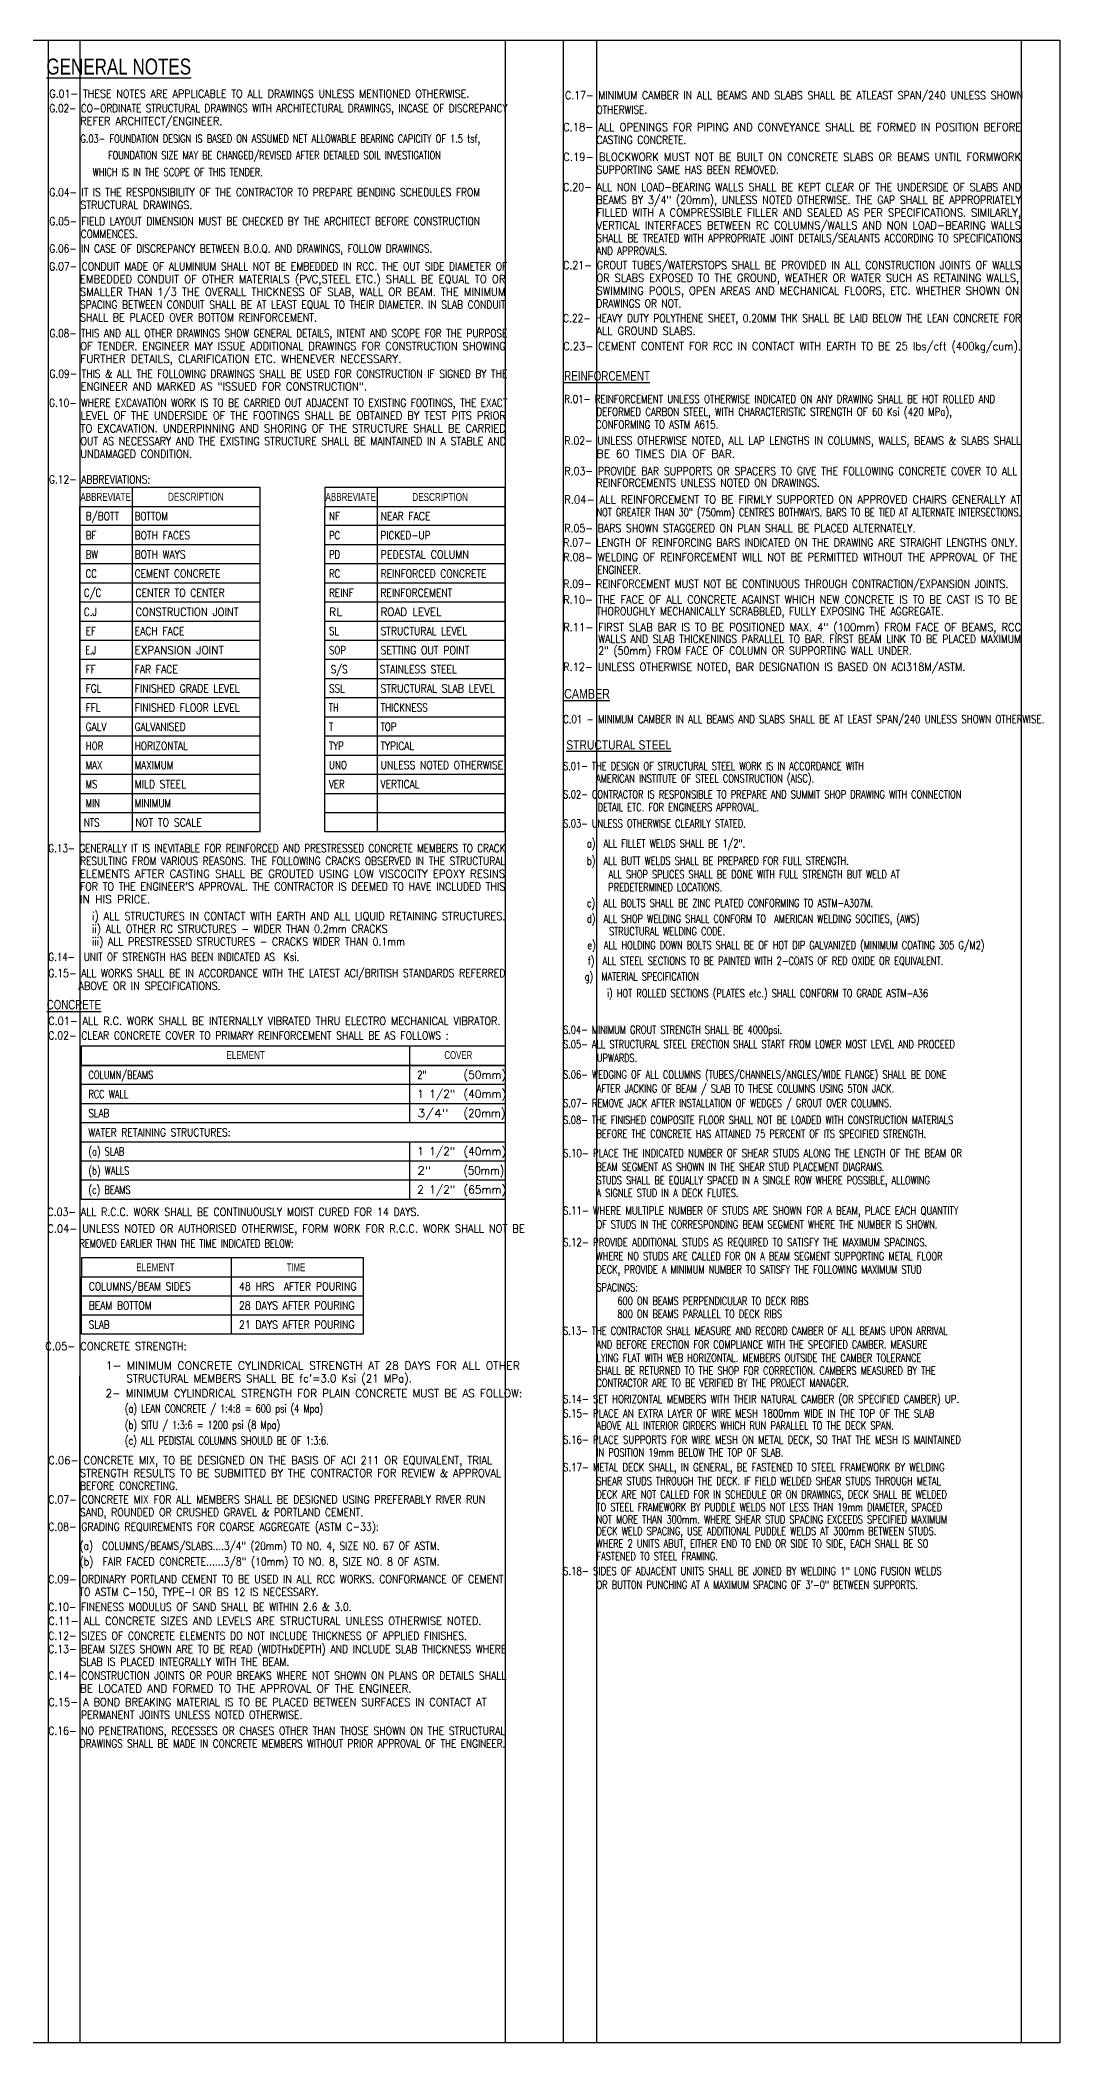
# Model space of a CAD drawing. Header units: inches. Extents: x 62745 to 64469, y 7520 to 8963.
# Drawn here: x 63807 to 64469, y 7661 to 8963 of the extents above; entities that cross this region are included whole.
import ezdxf
from ezdxf.enums import TextEntityAlignment as Align

# ---------------------------------------------------------------- set-up
doc = ezdxf.new("R2010")
doc.units = ezdxf.units.IN
doc.header["$MEASUREMENT"] = 0
doc.layers.add('Notes', color=2, linetype='Continuous')
doc.layers.add('Table', color=9, linetype='Continuous')
doc.styles.add('ROMANS', font='simplex.shx', dxfattribs={"width": 0.75})
doc.styles.get("Standard").update_dxf_attribs({"font": 'arial.ttf'})

msp = doc.modelspace()

# ---------------------------------------------------------------- linework, layer by layer
at = {"layer": 'DEFPOINTS', "color": 7}
for p, q in [((63812.0787638, 8962.79373578), (63812.0787638, 7661.12349063)), ((63832.60150052, 8962.79373578), (63832.60150052, 7661.12349063)), ((64108.96871828, 8962.79373578), (64108.96871828, 7661.12349063)), ((64146.55234236, 8962.79373578), (64146.55234236, 7661.12349063)), ((64168.22217386, 8962.79373578), (64168.22217386, 7661.12349063)), ((64444.04744999, 8962.79373578), (64444.04744999, 7661.12349063))]:
    msp.add_line(p, q, dxfattribs=at)
at = {"layer": 'DEFPOINTS'}
msp.add_lwpolyline([(62744.62060673, 8962.79373578), (64469.32100987, 8962.79373578), (64469.32100987, 7661.12349063), (62744.62060673, 7661.12349063)], close=True, dxfattribs=at)
at = {"layer": 'Table', "color": 2}
for p, q in [((63866.81590052, 8659.64751529), (63866.81590052, 8672.08911529)), ((64026.02471828, 8659.64751529), (64026.02471828, 8672.08911529)), ((64046.88853809, 8296.40111894), (64046.88853809, 8308.84271894)), ((63931.09855313, 8158.99926589), (63931.09855313, 8171.44086589))]:
    msp.add_line(p, q, dxfattribs=at)
at = {"layer": 'Table'}
for p, q in [((63832.60150052, 8448.14031529), (63832.60150052, 8659.64751529)), ((63866.81590052, 8448.14031529), (63866.81590052, 8659.64751529)), ((63949.75990052, 8448.14031529), (63949.75990052, 8659.64751529)), ((63991.81031828, 8448.14031529), (63991.81031828, 8659.64751529)), ((64026.02471828, 8448.14031529), (64026.02471828, 8659.64751529)), ((64108.96871828, 8448.14031529), (64108.96871828, 8659.64751529)), ((63949.75990052, 8647.20591529), (63832.60150052, 8647.20591529)), ((64108.96871828, 8647.20591529), (63991.81031828, 8647.20591529)), ((63949.75990052, 8634.76431529), (63832.60150052, 8634.76431529)), ((64108.96871828, 8634.76431529), (63991.81031828, 8634.76431529)), ((63949.75990052, 8622.32271529), (63832.60150052, 8622.32271529)), ((64108.96871828, 8622.32271529), (63991.81031828, 8622.32271529)), ((63949.75990052, 8609.88111529), (63832.60150052, 8609.88111529)), ((64108.96871828, 8609.88111529), (63991.81031828, 8609.88111529)), ((63949.75990052, 8597.43951529), (63832.60150052, 8597.43951529)), ((64108.96871828, 8597.43951529), (63991.81031828, 8597.43951529)), ((63949.75990052, 8584.99791529), (63832.60150052, 8584.99791529)), ((64108.96871828, 8584.99791529), (63991.81031828, 8584.99791529)), ((63949.75990052, 8572.55631529), (63832.60150052, 8572.55631529)), ((64108.96871828, 8572.55631529), (63991.81031828, 8572.55631529)), ((63949.75990052, 8560.11471529), (63832.60150052, 8560.11471529)), ((64108.96871828, 8560.11471529), (63991.81031828, 8560.11471529)), ((63949.75990052, 8547.67311529), (63832.60150052, 8547.67311529)), ((64108.96871828, 8547.67311529), (63991.81031828, 8547.67311529)), ((63949.75990052, 8535.23151529), (63832.60150052, 8535.23151529)), ((64108.96871828, 8535.23151529), (63991.81031828, 8535.23151529)), ((63949.75990052, 8522.78991529), (63832.60150052, 8522.78991529)), ((64108.96871828, 8522.78991529), (63991.81031828, 8522.78991529)), ((63949.75990052, 8510.34831529), (63832.60150052, 8510.34831529)), ((64108.96871828, 8510.34831529), (63991.81031828, 8510.34831529)), ((63949.75990052, 8497.90671529), (63832.60150052, 8497.90671529)), ((64108.96871828, 8497.90671529), (63991.81031828, 8497.90671529)), ((63949.75990052, 8485.46511529), (63832.60150052, 8485.46511529)), ((64108.96871828, 8485.46511529), (63991.81031828, 8485.46511529)), ((63949.75990052, 8473.02351529), (63832.60150052, 8473.02351529)), ((64108.96871828, 8473.02351529), (63991.81031828, 8473.02351529)), ((63949.75990052, 8460.58191529), (63832.60150052, 8460.58191529)), ((63949.75990052, 8448.14031529), (63832.60150052, 8448.14031529)), ((64108.96871828, 8460.58191529), (63991.81031828, 8460.58191529)), ((64108.96871828, 8448.14031529), (63991.81031828, 8448.14031529)), ((64109.09653809, 8296.40111894), (63833.40148762, 8296.40111894)), ((63833.40148762, 8209.30991894), (63833.40148762, 8296.40111894)), ((64046.88853809, 8259.07631894), (64046.88853809, 8296.40111894)), ((64109.09653809, 8209.30991894), (64109.09653809, 8296.40111894)), ((64109.09653809, 8283.95951894), (63833.40148762, 8283.95951894)), ((64109.09653809, 8271.51791894), (63833.40148762, 8271.51791894)), ((64109.09653809, 8259.07631894), (63833.40148762, 8259.07631894)), ((64109.09653809, 8246.63471894), (63833.40148762, 8246.63471894)), ((64109.09653809, 8246.63471894), (63833.40148762, 8246.63471894)), ((64046.88853809, 8209.30991894), (64046.88853809, 8246.63471894)), ((64109.09653809, 8234.19311894), (63833.40148762, 8234.19311894)), ((64109.09653809, 8221.75151894), (63833.40148762, 8221.75151894)), ((64109.09653809, 8209.30991894), (63833.40148762, 8209.30991894)), ((63833.67871628, 8121.67446589), (63833.67871628, 8158.99926589)), ((63931.09855313, 8121.67446589), (63931.09855313, 8158.99926589)), ((64016.81515721, 8121.67446589), (64016.81515721, 8158.99926589)), ((64016.81515721, 8146.55766589), (63833.67871628, 8146.55766589)), ((64016.81515721, 8134.11606589), (63833.67871628, 8134.11606589)), ((64016.81515721, 8121.67446589), (63833.67871628, 8121.67446589)), ((63832.60150052, 7957.51322357), (63832.60150052, 8094.37082357))]:
    msp.add_line(p, q, dxfattribs=at)
at = {"layer": 'Table', "color": 2}
for points in [[(63949.75990052, 8672.08911529), (63832.60150052, 8672.08911529), (63832.60150052, 8659.64751529), (63949.75990052, 8659.64751529)], [(64108.96871828, 8672.08911529), (63991.81031828, 8672.08911529), (63991.81031828, 8659.64751529), (64108.96871828, 8659.64751529)], [(64109.09653809, 8308.84271894), (63833.40148762, 8308.84271894), (63833.40148762, 8296.40111894), (64109.09653809, 8296.40111894)], [(64016.81515721, 8171.44086589), (63833.67871628, 8171.44086589), (63833.67871628, 8158.99926589), (64016.81515721, 8158.99926589)]]:
    msp.add_lwpolyline(points, close=True, dxfattribs=at)

# ---------------------------------------------------------------- texts
at = {"layer": 'Notes', "color": 4}
for s, height, width, p, p2 in [('%%UGENERAL NOTES', 10.368, 0.763767, (63810.81702097, 8940.39688388), (63904.86959239, 8940.39688388)), ('%%UREINFORCEMENT', 6.2208, 0.735691, (64147.22320594, 8741.47242623), (64202.98823451, 8741.47242623)), ('ABBREVIATE', 5.184, 0.720567, (63832.96348467, 8663.33299055), (63865.73377038, 8663.33299055)), ('DESCRIPTION', 5.184, 0.729469, (63889.8807866, 8663.40119396), (63925.98364374, 8663.40119396)), ('ABBREVIATE', 5.184, 0.720567, (63992.17230243, 8663.33299055), (64024.94258814, 8663.33299055)), ('DESCRIPTION', 5.184, 0.729469, (64048.57828311, 8663.21583745), (64084.68114025, 8663.21583745)), ('%%UCONCRETE', 6.2208, 0.724398, (63811.08553739, 8332.78731285), (63846.41079453, 8332.78731285)), ('ELEMENT', 5.184, 0.730716, (63927.77803265, 8300.55767347), (63952.77231836, 8300.55767347)), ('COVER', 5.184, 0.704517, (64069.39270485, 8300.55767347), (64087.53670485, 8300.55767347)), ('ELEMENT', 5.184, 0.730716, (63869.19715925, 8162.59684266), (63894.19144497, 8162.59684266)), ('TIME', 5.184, 0.695669, (63966.98082996, 8162.59684266), (63979.01511567, 8162.59684266))]:
    msp.add_text(s, height=height, dxfattribs=dict(at, width=width)).set_placement(p, p2, align=Align.FIT)
at = {"layer": 'Notes', "style": 'ROMANS'}
for s, width, p, p2 in [('G.01- THESE NOTES ARE APPLICABLE TO ALL DRAWINGS UNLESS MENTIONED OTHERWISE.        ', 0.742844, (63812.74931464, 8925.32541044), (64110.36784429, 8925.32541044)), ('C.17- MINIMUM CAMBER IN ALL BEAMS AND SLABS SHALL BE ATLEAST SPAN/240 UNLESS SHOWN', 0.741927, (64147.77569057, 8924.29075463), (64445.39422022, 8924.29075463)), ('G.02- CO-ORDINATE STRUCTURAL DRAWINGS WITH ARCHITECTURAL DRAWINGS, INCASE OF DISCREPANCY', 0.703701, (63812.74931464, 8915.85074005), (64110.36784429, 8915.85074005)), ('OTHERWISE.   ', 0.702541, (64168.22217386, 8914.93798358), (64209.97317088, 8914.93798358)), ('REFER ARCHITECT/ENGINEER.            ', 0.758332, (63832.77094425, 8907.55634005), (63963.83955034, 8907.55634005)), ('C.18- ALL OPENINGS FOR PIPING AND CONVEYANCE SHALL BE FORMED IN POSITION BEFORE', 0.793347, (64146.5526168, 8903.65399338), (64444.17114645, 8903.65399338)), ('C.19- BLOCKWORK MUST NOT BE BUILT ON CONCRETE SLABS OR BEAMS UNTIL FORMWORK', 0.805577, (64146.5526168, 8884.25091325), (64444.17114645, 8884.25091325)), ('SUPPORTING SAME HAS BEEN REMOVED.', 0.736032, (64168.22217386, 8875.95651325), (64286.68826525, 8875.95651325)), ('G.04- IT IS THE RESPONSIBILITY OF THE CONTRACTOR TO PREPARE BENDING SCHEDULES FROM      ', 0.712038, (63812.74931464, 8861.29886353), (64110.36784429, 8861.29886353)), ('C.20- ALL NON LOAD-BEARING WALLS SHALL BE KEPT CLEAR OF THE UNDERSIDE OF SLABS AND', 0.744376, (64146.55234236, 8864.64927263), (64444.04744999, 8864.64927263)), ('STRUCTURAL DRAWINGS.', 0.76909, (63832.91779385, 8853.00446353), (63905.66639994, 8853.00446353)), ('FILLED WITH A COMPRESSIBLE FILLER AND SEALED AS PER SPECIFICATIONS. SIMILARLY,', 0.784443, (64168.22217386, 8848.06047263), (64444.04744999, 8848.06047263)), ('G.05- FIELD LAYOUT DIMENSION MUST BE CHECKED BY THE ARCHITECT BEFORE CONSTRUCTION      ', 0.713306, (63812.74931464, 8842.47017382), (64110.36784429, 8842.47017382)), ('COMMENCES. ', 0.727164, (63833.14840807, 8834.17577382), (63872.94158559, 8834.17577382)), ('VERTICAL INTERFACES BETWEEN RC COLUMNS/WALLS AND NON LOAD-BEARING WALLS', 0.791691, (64168.22217386, 8839.76607263), (64444.04744999, 8839.76607263)), ('G.06- IN CASE OF DISCREPANCY BETWEEN B.O.Q. AND DRAWINGS, FOLLOW DRAWINGS.    ', 0.705569, (63812.74931464, 8824.70110343), (64073.24531464, 8824.70110343)), ('AND APPROVALS.', 0.681967, (64168.22217386, 8823.17727263), (64214.1542991, 8823.17727263)), ('SHALL BE TREATED WITH APPROPRIATE JOINT DETAILS/SEALANTS ACCORDING TO SPECIFICATIONS', 0.701013, (64168.22217386, 8831.47167263), (64444.04744999, 8831.47167263)), ('G.07- CONDUIT MADE OF ALUMINIUM SHALL NOT BE EMBEDDED IN RCC. THE OUT SIDE DIAMETER OF', 0.726236, (63812.66128776, 8813.13589724), (64110.27981741, 8813.13589724)), ('C.21- GROUT TUBES/WATERSTOPS SHALL BE PROVIDED IN ALL CONSTRUCTION JOINTS OF WALLS', 0.75704, (64146.55234236, 8813.90095895), (64444.04744999, 8813.90095895)), ('SMALLER THAN 1/3 THE OVERALL THICKNESS OF SLAB, WALL OR BEAM. THE MINIMUM', 0.791795, (63832.63598272, 8796.54709724), (64109.08565693, 8796.54709724)), ('EMBEDDED CONDUIT OF OTHER MATERIALS (PVC,STEEL ETC.) SHALL BE EQUAL TO OR', 0.798592, (63832.63598272, 8804.84149724), (64109.08565693, 8804.84149724)), ('OR SLABS EXPOSED TO THE GROUND, WEATHER OR WATER SUCH AS RETAINING WALLS,', 0.773661, (64168.22217386, 8805.60655895), (64442.74642203, 8805.60655895)), ('SPACING BETWEEN CONDUIT SHALL BE AT LEAST EQUAL TO THEIR DIAMETER. IN SLAB CONDUIT', 0.713831, (63832.63598272, 8788.25269724), (64109.08565693, 8788.25269724)), ('DRAWINGS OR NOT.', 0.732031, (64168.22217386, 8789.01775895), (64223.32670362, 8789.01775895)), ('G.08- THIS AND ALL OTHER DRAWINGS SHOW GENERAL DETAILS, INTENT AND SCOPE FOR THE PURPOSE', 0.701543, (63812.8790275, 8769.61756606), (64110.27988069, 8769.61756606)), ('SHALL BE PLACED OVER BOTTOM REINFORCEMENT.', 0.761358, (63832.63598272, 8779.95829724), (63986.6623031, 8779.95829724)), ('C.22- HEAVY DUTY POLYTHENE SHEET, 0.20MM THK SHALL BE LAID BELOW THE LEAN CONCRETE FOR', 0.715558, (64146.55234236, 8779.45883099), (64444.04744999, 8779.45883099)), ('ALL GROUND SLABS.     ', 0.76016, (64168.22217386, 8771.16443099), (64248.78469177, 8771.16443099)), ('OF TENDER. ENGINEER MAY ISSUE ADDITIONAL DRAWINGS FOR CONSTRUCTION SHOWING', 0.787328, (63832.85282358, 8761.32316606), (64109.30249778, 8761.32316606)), ('C.23- CEMENT CONTENT FOR RCC IN CONTACT WITH EARTH TO BE 25 lbs/cft (400kg/cum).', 0.787302, (64146.55234236, 8761.26779412), (64444.04744999, 8761.26779412)), ('G.09- THIS & ALL THE FOLLOWING DRAWINGS SHALL BE USED FOR CONSTRUCTION IF SIGNED BY THE', 0.719187, (63812.8790275, 8743.34108673), (64110.27988069, 8743.34108673)), ('FURTHER DETAILS, CLARIFICATION ETC. WHENEVER NECESSARY.   ', 0.815241, (63832.85282358, 8753.02876606), (64051.67914396, 8753.02876606)), ('ENGINEER AND MARKED AS "ISSUED FOR CONSTRUCTION".     ', 0.783487, (63833.00657448, 8735.04668673), (64035.35518057, 8735.04668673)), ('G.10- WHERE EXCAVATION WORK IS TO BE CARRIED OUT ADJACENT TO EXISTING FOOTINGS, THE EXACT', 0.706182, (63812.66135104, 8724.43584179), (64110.27988069, 8724.43584179)), ('LEVEL OF THE UNDERSIDE OF THE FOOTINGS SHALL BE OBTAINED BY TEST PITS PRIOR', 0.785666, (63832.96419337, 8716.14144179), (64109.41386758, 8716.14144179)), ('TO EXCAVATION. UNDERPINNING AND SHORING OF THE STRUCTURE SHALL BE CARRIED', 0.792357, (63832.96419337, 8707.84704179), (64109.41386758, 8707.84704179)), ('OUT AS NECESSARY AND THE EXISTING STRUCTURE SHALL BE MAINTAINED IN A STABLE AND', 0.730649, (63832.96419337, 8699.55264179), (64109.41386758, 8699.55264179)), ('UNDAMAGED CONDITION.', 0.773205, (63832.96419337, 8691.25824179), (63905.52765661, 8691.25824179)), ('R.02- UNLESS OTHERWISE NOTED, ALL LAP LENGTHS IN COLUMNS, WALLS, BEAMS & SLABS SHALL', 0.736355, (64147.38739389, 8699.89947294), (64444.04744999, 8699.89947294)), ('BE 60 TIMES DIA OF BAR.    ', 0.835722, (64168.22217386, 8691.34433459), (64272.72725063, 8691.34433459)), ('R.03- PROVIDE BAR SUPPORTS OR SPACERS TO GIVE THE FOLLOWING CONCRETE COVER TO ALL ', 0.745323, (64147.35404362, 8680.0822298), (64444.67403722, 8680.0822298)), ('G.12- ABBREVIATIONS:', 0.743515, (63812.48574025, 8674.66454912), (63878.39659739, 8674.66454912)), ('REINFORCEMENTS UNLESS NOTED ON DRAWINGS.', 0.754646, (64168.22217386, 8672.4790298), (64313.41607013, 8672.4790298)), ('B/BOTT', 0.741356, (63836.36848004, 8650.77423745), (63858.03019432, 8650.77423745)), ('R.04- ALL REINFORCEMENT TO BE FIRMLY SUPPORTED ON APPROVED CHAIRS GENERALLY AT', 0.784152, (64147.35404362, 8661.61598787), (64444.04744999, 8661.61598787)), ('NOT GREATER THAN 30" (750mm) CENTRES BOTHWAYS. BARS TO BE TIED AT ALTERNATE INTERSECTIONS.', 0.63871, (64168.22217386, 8653.32158787), (64444.04744999, 8653.32158787)), ('BF', 0.835656, (63836.36848004, 8638.33263745), (63843.40390861, 8638.33263745)), ('BOTTOM', 0.747692, (63868.1615432, 8650.77699793), (63889.82325749, 8650.77699793)), ('BOTH FACES', 0.743878, (63868.1615432, 8638.33539793), (63904.26440035, 8638.33539793)), ('PC', 0.81, (63994.41888245, 8638.33263745), (64001.63945388, 8638.33263745)), ('NF', 0.833143, (63994.41888245, 8650.77423745), (64001.63945388, 8650.77423745)), ('PICKED-UP', 0.756336, (64027.9239694, 8638.33774109), (64060.3239694, 8638.33774109)), ('NEAR FACE', 0.739244, (64027.9239694, 8650.77934109), (64060.3239694, 8650.77934109)), ('R.05- BARS SHOWN STAGGERED ON PLAN SHALL BE PLACED ALTERNATELY.', 0.739291, (64147.35404362, 8642.95718556), (64375.45004362, 8642.95718556)), ('BW', 0.784165, (63836.36848004, 8625.89103745), (63844.32962289, 8625.89103745)), ('BOTH WAYS', 0.735368, (63868.1615432, 8625.89379793), (63901.30211463, 8625.89379793)), ('PD', 0.833143, (63994.41888245, 8625.89103745), (64001.63945388, 8625.89103745)), ('PEDESTAL COLUMN     ', 0.739572, (64027.9239694, 8625.89614109), (64100.99368368, 8625.89614109)), ('CC', 0.81, (63836.36848004, 8613.44943745), (63843.58905147, 8613.44943745)), ('CEMENT CONCRETE', 0.752694, (63868.1615432, 8613.45219793), (63923.8895432, 8613.45219793)), ('RC', 0.81, (63994.41888245, 8613.44943745), (64001.63945388, 8613.44943745)), ('REINFORCED CONCRETE', 0.755819, (64027.9239694, 8613.45454109), (64096.79711225, 8613.45454109)), ('R.08- WELDING OF REINFORCEMENT WILL NOT BE PERMITTED WITHOUT THE APPROVAL OF THE ', 0.769719, (64146.55234236, 8624.14584744), (64444.83687231, 8624.14584744)), ('ENGINEER.', 0.749274, (64168.79831208, 8615.85144744), (64197.18509034, 8615.85144744)), ('C/C', 0.786366, (63835.21006469, 8601.00783745), (63846.50377898, 8601.00783745)), ('CENTER TO CENTER', 0.752501, (63868.71515164, 8601.01294109), (63926.66486592, 8601.01294109)), ('REINF', 0.783726, (63994.41888245, 8601.00783745), (64010.52631102, 8601.00783745)), ('REINFORCEMENT', 0.750683, (64027.9239694, 8601.01294109), (64074.39482654, 8601.01294109)), ('C.J ', 0.691049, (63835.21006469, 8588.56623745), (63846.50377898, 8588.56623745)), ('CONSTRUCTION JOINT     ', 0.768794, (63868.71515164, 8588.57134109), (63951.90600878, 8588.57134109)), ('RL  ', 0.855911, (63994.41888245, 8588.56623745), (64010.52631102, 8588.56623745)), ('ROAD LEVEL  ', 0.798599, (64027.9239694, 8588.57134109), (64074.39482654, 8588.57134109)), ('R.10- THE FACE OF ALL CONCRETE AGAINST WHICH NEW CONCRETE IS TO BE CAST IS TO BE ', 0.767757, (64146.55234236, 8596.56534908), (64444.83687231, 8596.56534908)), ('THOROUGHLY MECHANICALLY SCRABBLED, FULLY EXPOSING THE AGGREGATE.', 0.734331, (64168.22217386, 8588.96214908), (64393.87867487, 8588.96214908)), ('EF', 0.841154, (63836.36848004, 8576.12463745), (63843.03362289, 8576.12463745)), ('EACH FACE', 0.739244, (63868.1615432, 8576.12739793), (63900.5615432, 8576.12739793)), ('SL', 0.841154, (63994.41888245, 8576.12463745), (64001.08402531, 8576.12463745)), ('STRUCTURAL LEVEL', 0.737982, (64027.9239694, 8576.12974109), (64084.20739797, 8576.12974109)), ('R.11- FIRST SLAB BAR IS TO BE POSITIONED MAX. 4" (100mm) FROM FACE OF BEAMS, RCC', 0.787818, (64146.55234236, 8578.58717288), (64444.04744999, 8578.58717288)), ('E.J', 0.690178, (63836.36848004, 8563.68303745), (63843.03362289, 8563.68303745)), ('EXPANSION JOINT   ', 0.814056, (63868.1615432, 8563.68579793), (63936.29411463, 8563.68579793)), ('SOP', 0.801099, (63994.41888245, 8563.68303745), (64005.52745388, 8563.68303745)), ('SETTING OUT POINT', 0.745304, (64027.9239694, 8563.68814109), (64085.68854083, 8563.68814109)), ('WALLS AND SLAB THICKENINGS PARALLEL TO BAR. FIRST BEAM LINK TO BE PLACED MAXIMUM', 0.720409, (64169.35520094, 8570.98397288), (64444.07106504, 8570.98397288)), ('2" (50mm) FROM FACE OF COLUMN OR SUPPORTING WALL UNDER.', 0.752702, (64169.35520094, 8563.38077288), (64373.07226491, 8563.38077288)), ('FF', 0.844169, (63836.36848004, 8551.24143745), (63842.84848004, 8551.24143745)), ('FAR FACE', 0.737982, (63868.1615432, 8551.24419793), (63896.30325749, 8551.24419793)), ('S/S', 0.787747, (63995.5772978, 8551.24143745), (64006.50072637, 8551.24143745)), ('STAINLESS STEEL', 0.742215, (64027.37036096, 8551.24419793), (64077.54407525, 8551.24419793)), ('R.12- UNLESS OTHERWISE NOTED, BAR DESIGNATION IS BASED ON ACI318M/ASTM.                       ', 0.753056, (64146.55234236, 8552.83458182), (64481.26773586, 8552.83458182)), ('FGL', 0.806335, (63836.36848004, 8538.79983745), (63846.55133718, 8538.79983745)), ('FINISHED GRADE LEVEL', 0.751767, (63868.1615432, 8538.80259793), (63936.47925749, 8538.80259793)), ('SSL', 0.805207, (63994.41888245, 8538.79983745), (64004.78688245, 8538.79983745)), ('STRUCTURAL SLAB LEVEL', 0.73667, (64027.9239694, 8538.80494109), (64102.16625511, 8538.80494109)), ('FFL', 0.81, (63836.36848004, 8526.35823745), (63845.99590861, 8526.35823745)), ('FINISHED FLOOR LEVEL', 0.760051, (63868.1615432, 8526.36099793), (63936.47925749, 8526.36099793)), ('TH', 0.794423, (63994.41888245, 8526.35823745), (64000.7137396, 8526.35823745)), ('THICKNESS', 0.752224, (64027.9239694, 8526.36334109), (64058.65768368, 8526.36334109)), ('GALV', 0.718178, (63836.36848004, 8513.91663745), (63849.88390861, 8513.91663745)), ('GALVANISED', 0.723443, (63868.1615432, 8513.91939793), (63901.30211463, 8513.91939793)), ('T', 0.801099, (63994.41888245, 8513.91663745), (63997.19602531, 8513.91663745)), ('TOP', 0.775385, (64027.9239694, 8513.92174109), (64038.2919694, 8513.92174109)), ('C.01 - MINIMUM CAMBER IN ALL BEAMS AND SLABS SHALL BE AT LEAST SPAN/240 UNLESS SHOWN OTHERWISE.', 0.678759, (64146.55234236, 8518.85500632), (64459.16951051, 8518.85500632)), ('HOR', 0.799257, (63836.36848004, 8501.47503745), (63847.84733718, 8501.47503745)), ('HORIZONTAL', 0.73978, (63868.1615432, 8501.47779793), (63902.78325749, 8501.47779793)), ('TYP', 0.747692, (63994.41888245, 8501.47503745), (64004.04631102, 8501.47503745)), ('TYPICAL', 0.723178, (64027.9239694, 8501.48014109), (64049.77082654, 8501.48014109)), ('MAX', 0.735231, (63836.36848004, 8489.03343745), (63847.29190861, 8489.03343745)), ('MAXIMUM', 0.747692, (63868.1615432, 8489.03619793), (63893.34097178, 8489.03619793)), ('UNO', 0.785077, (63994.41888245, 8489.03343745), (64006.08288245, 8489.03343745)), ('UNLESS NOTED OTHERWISE', 0.754696, (64027.9239694, 8489.03854109), (64107.72054083, 8489.03854109)), ('MS', 0.806721, (63836.36848004, 8476.59183745), (63843.95933718, 8476.59183745)), ('MILD STEEL', 0.764589, (63868.1615432, 8476.59459793), (63901.67240035, 8476.59459793)), ('VER', 0.775907, (63994.41888245, 8476.59183745), (64004.6017396, 8476.59183745)), ('VERTICAL', 0.726481, (64027.9239694, 8476.59694109), (64053.28854083, 8476.59694109)), ('MIN', 0.812709, (63836.36848004, 8464.15023745), (63845.62562289, 8464.15023745)), ('MINIMUM', 0.771811, (63868.1615432, 8464.15299793), (63891.85982892, 8464.15299793)), ('NTS', 0.761538, (63835.21006469, 8451.70863745), (63845.39292184, 8451.70863745)), ('NOT TO SCALE', 0.747692, (63868.71515164, 8451.71374109), (63911.85343735, 8451.71374109)), ('G.13- GENERALLY IT IS INEVITABLE FOR REINFORCED AND PRESTRESSED CONCRETE MEMBERS TO CRACK', 0.699715, (63812.0787638, 8434.97258718), (64109.05117472, 8434.97258718)), ('RESULTING FROM VARIOUS REASONS. THE FOLLOWING CRACKS OBSERVED IN THE STRUCTURAL', 0.72521, (63832.60150052, 8426.67818718), (64108.96871828, 8426.67818718)), ('ELEMENTS AFTER CASTING SHALL BE GROUTED USING LOW VISCOCITY EPOXY RESINS', 0.808767, (63832.60150052, 8418.38378718), (64108.96871828, 8418.38378718)), ("FOR TO THE ENGINEER'S APPROVAL. THE CONTRACTOR IS DEEMED TO HAVE INCLUDED THIS", 0.745059, (63832.60150052, 8410.08938718), (64108.96871828, 8410.08938718)), ('IN HIS PRICE.        ', 0.800664, (63832.60150052, 8401.79498718), (63905.95760559, 8401.79498718)), ('i) ALL STRUCTURES IN CONTACT WITH EARTH AND ALL LIQUID RETAINING STRUCTURES.', 0.763111, (63840.53800778, 8390.87378108), (64109.05117472, 8390.87378108)), ('ii) ALL OTHER RC STRUCTURES - WIDER THAN 0.2mm CRACKS', 0.748414, (63840.53800778, 8382.57938108), (64032.53115064, 8382.57938108)), ('iii) ALL PRESTRESSED STRUCTURES - CRACKS WIDER THAN 0.1mm', 0.750426, (63840.53800778, 8374.28498108), (64043.82486493, 8374.28498108)), ('G.14-  UNIT OF STRENGTH HAS BEEN INDICATED AS  Ksi.  ', 0.684954, (63812.0787638, 8364.28025308), (63980.83835936, 8364.28025308)), ('G.15- ALL WORKS SHALL BE IN ACCORDANCE WITH THE LATEST ACI/BRITISH STANDARDS REFERRED', 0.731288, (63812.0787638, 8353.81187862), (64109.05117472, 8353.81187862)), ('ABOVE OR IN SPECIFICATIONS.', 0.77076, (63831.72497237, 8345.51747862), (63924.09872132, 8345.51747862)), ('C.02- CLEAR CONCRETE COVER TO PRIMARY REINFORCEMENT SHALL BE AS FOLLOWS : ', 0.72944, (63812.0787638, 8313.30129067), (64075.24693328, 8313.30129067)), ('(50mm)   ', 0.836607, (64081.79499172, 8287.77203601), (64120.11956315, 8287.77203601)), ('1 1/2"    ', 0.841154, (64051.81899384, 8275.33043601), (64090.14356526, 8275.33043601)), ('(40mm)   ', 0.836607, (64081.79499172, 8275.33043601), (64120.11956315, 8275.33043601)), ('SLAB', 0.747692, (63838.14635485, 8262.74823487), (63851.66178343, 8262.74823487)), ('3/4"     ', 0.960698, (64051.81899384, 8262.88883601), (64092.73556526, 8262.88883601)), ('(20mm)    ', 0.81, (64081.79499172, 8262.88883601), (64122.71156315, 8262.88883601)), ('WATER RETAINING STRUCTURES:', 0.735894, (63838.14635485, 8250.30663487), (63930.53264057, 8250.30663487)), ('1 1/2"    ', 0.841154, (64051.81899384, 8238.00563601), (64090.14356526, 8238.00563601)), ('(40mm)   ', 0.836607, (64081.79499172, 8238.00563601), (64120.11956315, 8238.00563601)), ('2"      ', 0.898234, (64051.81899384, 8225.56403601), (64084.95956526, 8225.56403601)), ('(50mm)  ', 0.806247, (64081.79499172, 8225.56403601), (64114.93556315, 8225.56403601)), ('2 1/2"    ', 0.823257, (64051.81899384, 8213.12243601), (64090.14356526, 8213.12243601)), ('(65mm)   ', 0.836607, (64081.79499172, 8213.12243601), (64120.11956315, 8213.12243601)), ('C.03- ALL R.C.C. WORK SHALL BE CONTINUOUSLY MOIST CURED FOR 14 DAYS.', 0.753466, (63811.51271973, 8198.59516457), (64053.1241483, 8198.59516457)), ('C.04- UNLESS NOTED OR AUTHORISED OTHERWISE, FORM WORK FOR R.C.C. WORK SHALL NOT BE                             ', 0.756143, (63811.51271973, 8187.72458537), (64214.63043401, 8187.72458537)), ('COLUMNS/BEAM SIDES', 0.749787, (63838.42358351, 8150.22958182), (63904.70472637, 8150.22958182)), ('48 HRS  AFTER POURING', 0.756855, (63935.92369695, 8150.24011252), (64012.38769695, 8150.24011252)), ('BEAM BOTTOM', 0.740956, (63838.42358351, 8137.78798182), (63879.15501208, 8137.78798182)), ('28 DAYS AFTER POURING', 0.742208, (63935.92369695, 8137.79851252), (64011.09169695, 8137.79851252)), ('SLAB', 0.747692, (63838.42358351, 8125.34638182), (63851.93901208, 8125.34638182)), ('21 DAYS AFTER POURING', 0.749538, (63935.92369695, 8125.35691252), (64011.09169695, 8125.35691252)), ('C.05- CONCRETE STRENGTH:       ', 0.760421, (63810.17812405, 8111.28207404), (63924.4729812, 8111.28207404)), ('1- MINIMUM CONCRETE CYLINDRICAL STRENGTH AT 28 DAYS FOR ALL OTHER                  ', 0.83531, (63849.36276701, 8098.71671304), (64182.37305273, 8098.71671304)), ("STRUCTURAL MEMBERS SHALL BE fc'=3.0 Ksi (21 MPa).            ", 0.792849, (63862.8668641, 8090.42231304), (64088.24743553, 8090.42231304)), ('2- MINIMUM CYLINDRICAL STRENGTH FOR PLAIN CONCRETE MUST BE AS FOLLOW:                ', 0.796065, (63849.36276701, 8080.72960032), (64173.82387144, 8080.72960032)), ('C.06- CONCRETE MIX, TO BE DESIGNED ON THE BASIS OF ACI 211 OR EQUIVALENT, TRIAL                        ', 0.762808, (63812.0787638, 8037.2013834), (64178.51707378, 8037.2013834)), ('STRENGTH RESULTS TO BE SUBMITTED BY THE CONTRACTOR FOR REVIEW & APPROVAL', 0.775835, (63832.60150052, 8028.9069834), (64106.36034254, 8028.9069834)), ('C.07- CONCRETE MIX FOR ALL MEMBERS SHALL BE DESIGNED USING PREFERABLY RIVER RUN    ', 0.739925, (63812.0787638, 8011.73749875), (64108.16158614, 8011.73749875)), ('SAND, ROUNDED OR CRUSHED GRAVEL & PORTLAND CEMENT.', 0.743412, (63832.60150052, 8003.37602063), (64016.68458181, 8003.37602063)), ('C.08- GRADING REQUIREMENTS FOR COARSE AGGREGATE (ASTM C-33): ', 0.730412, (63812.0787638, 7994.01156513), (64029.83898488, 7994.01156513)), ('(a)  COLUMNS/BEAMS/SLABS....3/4" (20mm) TO NO. 4, SIZE NO. 67 OF ASTM.   ', 0.712655, (63832.46535424, 7981.56996513), (64075.10750031, 7981.56996513)), ('(b)  FAIR FACED CONCRETE......3/8" (10mm) TO NO. 8, SIZE NO. 8 OF ASTM.  ', 0.731083, (63832.46535424, 7971.30944436), (64072.33035745, 7971.30944436)), ('C.09- ORDINARY PORTLAND CEMENT TO BE USED IN ALL RCC WORKS. CONFORMANCE OF CEMENT', 0.741951, (63812.0787638, 7959.92607621), (64107.86980801, 7959.92607621)), ('TO ASTM C-150, TYPE-I OR BS 12 IS NECESSARY.', 0.752567, (63832.16551672, 7951.63167621), (63987.76772163, 7951.63167621)), ('C.10- FINENESS MODULUS OF SAND SHALL BE WITHIN 2.6 & 3.0. ', 0.735418, (63812.0787638, 7941.84831826), (64012.21049665, 7941.84831826)), ('C.12- SIZES OF CONCRETE ELEMENTS DO NOT INCLUDE THICKNESS OF APPLIED FINISHES.', 0.750419, (63812.0787638, 7923.14924684), (64084.11626195, 7923.14924684)), ('C.11- ALL CONCRETE SIZES AND LEVELS ARE STRUCTURAL UNLESS OTHERWISE NOTED.                     ', 0.772209, (63812.0787638, 7932.76979527), (64161.99969052, 7932.76979527)), ('C.13- BEAM SIZES SHOWN ARE TO BE READ (WIDTHxDEPTH) AND INCLUDE SLAB THICKNESS WHERE', 0.736471, (63812.07916525, 7914.52229397), (64109.6976949, 7914.52229397)), ('C.14- CONSTRUCTION JOINTS OR POUR BREAKS WHERE NOT SHOWN ON PLANS OR DETAILS SHALL', 0.741927, (63812.07916525, 7897.24293337), (64109.6976949, 7897.24293337)), ('SLAB IS PLACED INTEGRALLY WITH THE BEAM.', 0.733722, (63832.92844561, 7906.22789397), (63968.64596682, 7906.22789397)), ('BE LOCATED AND FORMED TO THE APPROVAL OF THE ENGINEER.', 0.822687, (63832.60150052, 7888.94853337), (64048.1297783, 7888.94853337)), ('C.15- A BOND BREAKING MATERIAL IS TO BE PLACED BETWEEN SURFACES IN CONTACT AT    ', 0.761674, (63812.07903824, 7880.06302564), (64109.69756789, 7880.06302564)), ('PERMANENT JOINTS UNLESS NOTED OTHERWISE. ', 0.748058, (63833.22176186, 7871.76862564), (63980.29708436, 7871.76862564)), ('C.16- NO PENETRATIONS, RECESSES OR CHASES OTHER THAN THOSE SHOWN ON THE STRUCTURAL', 0.735569, (63812.07903824, 7861.39732311), (64108.96871828, 7861.39732311)), ('DRAWINGS SHALL BE MADE IN CONCRETE MEMBERS WITHOUT PRIOR APPROVAL OF THE ENGINEER.', 0.698872, (63832.60150052, 7853.10292311), (64108.96871828, 7853.10292311))]:
    msp.add_text(s, height=5.2, dxfattribs=dict(at, width=width)).set_placement(p, p2, align=Align.FIT)
for s, width, p, p2 in [('CASTING CONCRETE.', 0.745891, (64168.22217386, 8895.35959338), (64226.58638492, 8895.35959338)), ('BEAMS BY 3/4" (20mm), UNLESS NOTED OTHERWISE. THE GAP SHALL BE APPROPRIATELY', 0.749603, (64168.22217386, 8856.35487263), (64444.04744999, 8856.35487263)), ('SWIMMING POOLS, OPEN AREAS AND MECHANICAL FLOORS, ETC. WHETHER SHOWN ON', 0.795876, (64168.22217386, 8797.31215895), (64442.74642203, 8797.31215895)), ('R.07- LENGTH OF REINFORCING BARS INDICATED ON THE DRAWING ARE STRAIGHT LENGTHS ONLY. ', 0.737216, (64146.55234236, 8633.60964585), (64444.83687231, 8633.60964585)), ('R.09- REINFORCEMENT MUST NOT BE CONTINUOUS THROUGH CONTRACTION/EXPANSION JOINTS.   ', 0.741755, (64146.55234236, 8606.7203295), (64444.83687231, 8606.7203295)), ('C.01- ALL R.C. WORK SHALL BE INTERNALLY VIBRATED THRU ELECTRO MECHANICAL VIBRATOR. ', 0.758062, (63812.0787638, 8322.77224103), (64109.03689799, 8322.77224103)), ('BEFORE CONCRETING.', 0.76512, (63832.60150052, 8020.6125834), (63896.25947046, 8020.6125834))]:
    msp.add_text(s, height=5.2, rotation=360, dxfattribs=dict(at, width=width)).set_placement(p, p2, align=Align.FIT)
for s, width, p in [('R.01- REINFORCEMENT UNLESS OTHERWISE INDICATED ON ANY DRAWING SHALL BE HOT ROLLED AND', 0.787302, (64147.36975447, 8726.90849346)), ('DEFORMED CARBON STEEL, WITH CHARACTERISTIC STRENGTH OF 60 Ksi (420 MPa), ', 0.787302, (64168.22217386, 8718.61409346)), ('CONFORMING TO ASTM A615.                          ', 0.787302, (64167.91571818, 8710.31969346)), ('S.01- THE DESIGN OF STRUCTURAL STEEL WORK IS IN ACCORDANCE WITH ', 0.75, (64146.55234236, 8488.34865585)), ('S.02- CONTRACTOR IS RESPONSIBLE TO PREPARE AND SUMMIT SHOP DRAWING WITH CONNECTION', 0.75, (64146.55234236, 8469.97017002)), (' AMERICAN INSTITUTE OF STEEL CONSTRUCTION (AISC).', 0.75, (64165.27392706, 8480.31216784)), ('DETAIL ETC. FOR ENGINEERS APPROVAL.', 0.75, (64168.99099792, 8461.60350992)), ('S.03- UNLESS OTHERWISE CLEARILY STATED.', 0.75, (64146.55234236, 8451.05586874)), ('a)  ALL FILLET WELDS SHALL BE 1/2".', 0.75, (64162.02349792, 8438.11438432)), ('b)  ALL BUTT WELDS SHALL BE PREPARED FOR FULL STRENGTH.', 0.75, (64162.02349792, 8426.79772085)), ('ALL SHOP SPLICES SHALL BE DONE WITH FULL STRENGTH BUT WELD AT', 0.75, (64176.05994647, 8418.01494005)), ('PREDETERMINED LOCATIONS.', 0.75, (64175.87715358, 8409.57751523)), ('c)  ALL BOLTS SHALL BE ZINC PLATED CONFORMING TO ASTM-A307M.', 0.75, (64162.02349792, 8399.35224891)), ('d)  ALL SHOP WELDING SHALL CONFORM TO  AMERICAN WELDING SOCITIES, (AWS) ', 0.75, (64162.02349792, 8389.16524177)), ('STRUCTURAL WELDING CODE.', 0.75, (64176.37658311, 8381.00912227)), ('e)  ALL HOLDING DOWN BOLTS SHALL BE OF HOT DIP GALVANIZED (MINIMUM COATING 305 G/M2)', 0.75, (64162.37349792, 8371.96894629)), ('g)  MATERIAL SPECIFICATION', 0.75, (64160.53775919, 8351.56048316)), ('f)  ALL STEEL SECTIONS TO BE PAINTED WITH 2-COATS OF RED OXIDE OR EQUIVALENT.', 0.75, (64162.56055118, 8361.7697499)), ('i) HOT ROLLED SECTIONS (PLATES etc.) SHALL CONFORM TO GRADE ASTM-A36', 0.75, (64175.05490391, 8340.74828937)), ('S.04- MINIMUM GROUT STRENGTH SHALL BE 4000psi.', 0.75, (64146.55234236, 8316.998826)), ('S.05- ALL STRUCTURAL STEEL ERECTION SHALL START FROM LOWER MOST LEVEL AND PROCEED', 0.75, (64146.55234236, 8307.55193302)), ('COLUMN/BEAMS', 0.75, (63838.14635485, 8287.63143487)), ('2"    ', 0.75, (64051.81899384, 8287.77203601)), ('S.06- WEDGING OF ALL COLUMNS (TUBES/CHANNELS/ANGLES/WIDE FLANGE) SHALL BE DONE ', 0.75, (64146.55234236, 8287.88883463)), ('UPWARDS.', 0.75, (64168.46599792, 8298.66288811)), ('RCC WALL', 0.75, (63838.14635485, 8275.18983487)), ('AFTER JACKING OF BEAM / SLAB TO THESE COLUMNS USING 5TON JACK.', 0.75, (64168.46599792, 8278.73964633)), ('S.07- REMOVE JACK AFTER INSTALLATION OF WEDGES / GROUT OVER COLUMNS.', 0.75, (64146.55234236, 8269.33980041)), ('S.08- THE FINISHED COMPOSITE FLOOR SHALL NOT BE LOADED WITH CONSTRUCTION MATERIALS', 0.75, (64146.55234236, 8258.36806775)), ('BEFORE THE CONCRETE HAS ATTAINED 75 PERCENT OF ITS SPECIFIED STRENGTH.', 0.75, (64168.22217386, 8249.42810605)), ('(a) SLAB', 0.75, (63838.14635485, 8237.86503487)), ('S.10- PLACE THE INDICATED NUMBER OF SHEAR STUDS ALONG THE LENGTH OF THE BEAM OR', 0.78, (64146.55234236, 8236.80803059)), ('(b) WALLS', 0.75, (63838.14635485, 8225.42343487)), ('BEAM SEGMENT AS SHOWN IN THE SHEAR STUD PLACEMENT DIAGRAMS.', 0.75, (64168.22217386, 8227.8680689)), ('(c) BEAMS', 0.75, (63838.14635485, 8212.98183487)), ('A SIGNLE STUD IN A DECK FLUTES.', 0.75, (64168.22217386, 8210.90695523)), ('STUDS SHALL BE EQUALLY SPACED IN A SINGLE ROW WHERE POSSIBLE, ALLOWING', 0.75, (64168.22217386, 8219.18353166)), ('S.11- WHERE MULTIPLE NUMBER OF STUDS ARE SHOWN FOR A BEAM, PLACE EACH QUANTITY', 0.78, (64146.55234236, 8199.4428861)), ('OF STUDS IN THE CORRESPONDING BEAM SEGMENT WHERE THE NUMBER IS SHOWN.', 0.75, (64168.22217386, 8190.5029244)), ('REMOVED EARLIER THAN THE TIME INDICATED BELOW:', 0.75, (63832.32179267, 8178.15571836)), ('S.12- PROVIDE ADDITIONAL STUDS AS REQUIRED TO SATISFY THE MAXIMUM SPACINGS.', 0.78, (64146.55234236, 8178.84006158)), ('WHERE NO STUDS ARE CALLED FOR ON A BEAM SEGMENT SUPPORTING METAL FLOOR', 0.75, (64168.22217386, 8169.90009988)), ('DECK, PROVIDE A MINIMUM NUMBER TO SATISFY THE FOLLOWING MAXIMUM STUD', 0.75, (64168.22217386, 8161.15949815)), ('SPACINGS:', 0.75, (64168.22217386, 8149.58581996)), ('800 ON BEAMS PARALLEL TO DECK RIBS', 0.75, (64181.81628641, 8132.30709959)), ('600 ON BEAMS PERPENDICULAR TO DECK RIBS', 0.75, (64181.81628641, 8140.79526211)), ('S.13- THE CONTRACTOR SHALL MEASURE AND RECORD CAMBER OF ALL BEAMS UPON ARRIVAL', 0.75, (64146.55234236, 8121.36529665)), ('AND BEFORE ERECTION FOR COMPLIANCE WITH THE SPECIFIED CAMBER. MEASURE ', 0.75, (64168.22217386, 8112.42533495)), ('SHALL BE RETURNED TO THE SHOP FOR CORRECTION. CAMBERS MEASURED BY THE ', 0.75, (64168.22217386, 8095.46422129)), ('LYING FLAT WITH WEB HORIZONTAL. MEMBERS OUTSIDE THE CAMBER TOLERANCE', 0.75, (64168.22217386, 8103.74079771)), ('CONTRACTOR ARE TO BE VERIFIED BY THE PROJECT MANAGER.', 0.75, (64168.22217386, 8087.49461901)), ('(a) LEAN CONCRETE / 1:4:8 = 600 psi (4 Mpa)', 0.75, (63861.85848149, 8070.80756818)), ('S.14- SET HORIZONTAL MEMBERS WITH THEIR NATURAL CAMBER (OR SPECIFIED CAMBER) UP.', 0.78, (64146.55234236, 8077.0194157)), ('S.15- PLACE AN EXTRA LAYER OF WIRE MESH 1800mm WIDE IN THE TOP OF THE SLAB', 0.78, (64146.55234236, 8067.69369329)), ('(b) SITU / 1:3:6 = 1200 psi (8 Mpa)', 0.75, (63861.85848149, 8060.14429013)), ('ABOVE ALL INTERIOR GIRDERS WHICH RUN PARALLEL TO THE DECK SPAN.', 0.75, (64168.22217386, 8059.74888655)), ('(c) ALL PEDISTAL COLUMNS SHOULD BE OF 1:3:6.', 0.75, (63861.85848149, 8050.01757407)), ('S.16- PLACE SUPPORTS FOR WIRE MESH ON METAL DECK, SO THAT THE MESH IS MAINTAINED', 0.78, (64146.55234236, 8050.57129888)), ('IN POSITION 19mm BELOW THE TOP OF SLAB.', 0.75, (64168.22217386, 8042.3189656)), ('S.17- METAL DECK SHALL, IN GENERAL, BE FASTENED TO STEEL FRAMEWORK BY WELDING', 0.78, (64146.55234236, 8032.64142654)), ('SHEAR STUDS THROUGH THE DECK. IF FIELD WELDED SHEAR STUDS THROUGH METAL', 0.75, (64168.22217386, 8023.70146484)), ('DECK ARE NOT CALLED FOR IN SCHEDULE OR ON DRAWINGS, DECK SHALL BE WELDED', 0.75, (64168.22217386, 8015.0169276)), ('TO STEEL FRAMEWORK BY PUDDLE WELDS NOT LESS THAN 19mm DIAMETER, SPACED', 0.75, (64168.22217386, 8006.74035118)), ('NOT MORE THAN 300mm. WHERE SHEAR STUD SPACING EXCEEDS SPECIFIED MAXIMUM', 0.75, (64168.22217386, 7998.77074891)), ('DECK WELD SPACING, USE ADDITIONAL PUDDLE WELDS AT 300mm BETWEEN STUDS.', 0.75, (64168.22217386, 7991.23271678)), ('WHERE 2 UNITS ABUT, EITHER END TO END OR SIDE TO SIDE, EACH SHALL BE SO', 0.75, (64168.22217386, 7983.06652852)), ('FASTENED TO STEEL FRAMING.', 0.75, (64168.22217386, 7974.84426716)), ('S.18- SIDES OF ADJACENT UNITS SHALL BE JOINED BY WELDING 1" LONG FUSION WELDS', 0.78, (64146.55234236, 7965.23221054)), ('OR BUTTON PUNCHING AT A MAXIMUM SPACING OF 3\'-0" BETWEEN SUPPORTS.', 0.75, (64168.22217386, 7956.29224884))]:
    msp.add_text(s, height=5.2, dxfattribs=dict(at, width=width)).set_placement(p)
at = {"layer": 'Notes', "color": 4, "width": 0.8}
for s, height, p in [('%%UCAMBER', 6.2208, (64147.22320594, 8534.82531798)), ('%%USTRUCTURAL STEEL', 6, (64148.60665209, 8501.76142575))]:
    msp.add_text(s, height=height, dxfattribs=at).set_placement(p)
at = {"layer": 'Notes', "char_height": 5.2, "attachment_point": 5, "style": 'ROMANS'}
for s, insert in [('\\A1;G.03- FOUNDATION DESIGN IS BASED ON ASSUMED NET ALLOWABLE BEARING CAPICITY OF 1.5 tsf,', (63962.81040635, 8897.92542605)), ('\\A1;FOUNDATION SIZE MAY BE CHANGED/REVISED AFTER DETAILED SOIL INVESTIGATION', (63959.01993065, 8887.06951322)), ('\\A1;WHICH IS IN THE SCOPE OF THIS TENDER.', (63896.10100441, 8876.99218868))]:
    msp.add_mtext(s, dxfattribs=dict(at, insert=insert))

doc.saveas('drawing.dxf')
